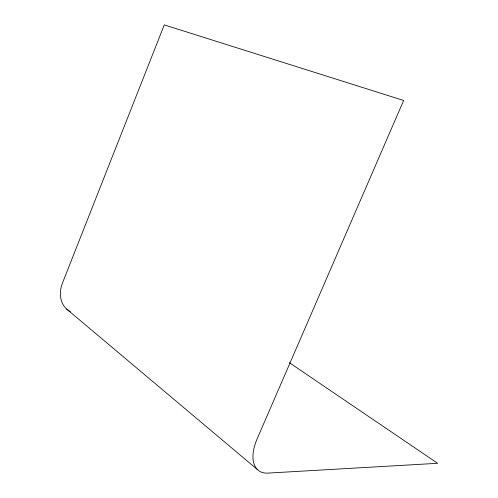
<?xml version="1.0" encoding="UTF-8"?>
<svg xmlns="http://www.w3.org/2000/svg" width="498" height="498" viewBox="0 0 498 498"><rect width="100%" height="100%" fill="white"/><g stroke="black" fill="none" stroke-linecap="round" stroke-linejoin="round"><path stroke-width="0.75" d="M289.35 362.681L437.624 463.302L267.918 473.1A39.579 21.595 -54.1 0 1 257.068 439.018L403.654 100.472L164.284 24.9L62.555 282.82A30.141 23.344 -46.6 0 0 70.399 311.723M66.626 309.053L257.572 469.701"/></g></svg>
